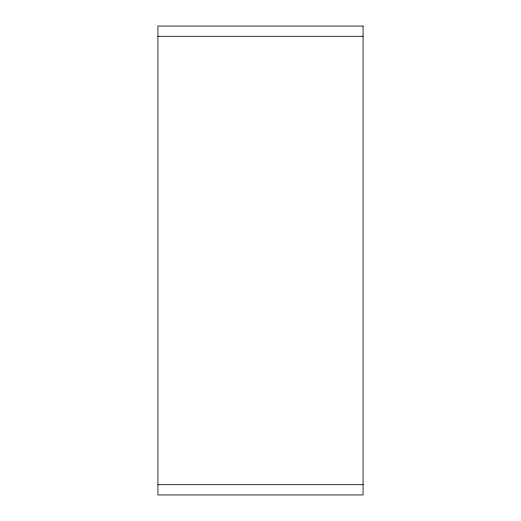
<?xml version="1.0" encoding="UTF-8"?>
<svg xmlns="http://www.w3.org/2000/svg" width="521" height="521" viewBox="0 0 521 521"><rect width="100%" height="100%" fill="white"/><g stroke="black" fill="none" stroke-linecap="round" stroke-linejoin="round"><path stroke-width="0.78" d="M157.928 36.307L363.072 36.307M157.928 484.693L363.072 484.693M363.072 26.05L157.928 26.05L157.928 494.95L363.072 494.95L363.072 26.05"/></g></svg>
